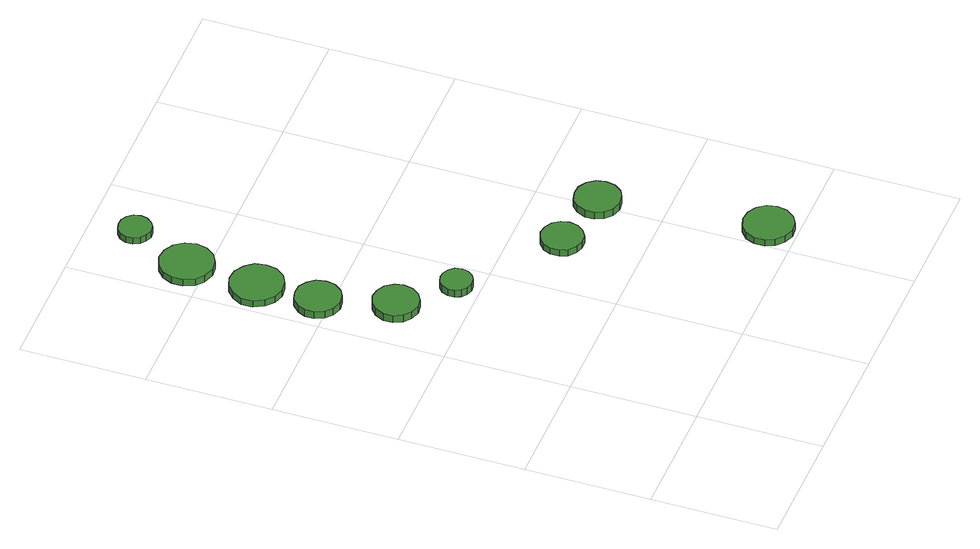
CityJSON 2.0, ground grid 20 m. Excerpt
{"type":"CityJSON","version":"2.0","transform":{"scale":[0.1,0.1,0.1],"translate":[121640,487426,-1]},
"CityObjects":{
"tree1":{"type":"SolitaryVegetationObject","attributes":{"function":"something"},"geometry":[{"type":"MultiSurface","lod":"1","boundaries":[[[0,1,2,3,4,5,6,7,8,9,10,11,12,13,14]],[[15,16,17,18,19,20,21,22,23,24,25,26,27,28,29]],[[0,29,28,1]],[[1,28,27,2]],[[2,27,26,3]],[[3,26,25,4]],[[4,25,24,5]],[[5,24,23,6]],[[6,23,22,7]],[[7,22,21,8]],[[8,21,20,9]],[[9,20,19,10]],[[10,19,18,11]],[[11,18,17,12]],[[12,17,16,13]],[[13,16,15,14]],[[14,15,29,0]]]}]},
"tree2":{"type":"SolitaryVegetationObject","attributes":{"function":"something"},"geometry":[{"type":"MultiSurface","lod":"1","boundaries":[[[30,31,32,33,34,35,36,37,38,39,40,41,42,43,44]],[[45,46,47,48,49,50,51,52,53,54,55,56,57,58,59]],[[30,59,58,31]],[[31,58,57,32]],[[32,57,56,33]],[[33,56,55,34]],[[34,55,54,35]],[[35,54,53,36]],[[36,53,52,37]],[[37,52,51,38]],[[38,51,50,39]],[[39,50,49,40]],[[40,49,48,41]],[[41,48,47,42]],[[42,47,46,43]],[[43,46,45,44]],[[44,45,59,30]]]}]},
"tree3":{"type":"SolitaryVegetationObject","attributes":{"function":"something"},"geometry":[{"type":"MultiSurface","lod":"1","boundaries":[[[60,61,62,63,64,65,66,67,68,69,70,71,72,73,74]],[[75,76,77,78,79,80,81,82,83,84,85,86,87,88,89]],[[60,89,88,61]],[[61,88,87,62]],[[62,87,86,63]],[[63,86,85,64]],[[64,85,84,65]],[[65,84,83,66]],[[66,83,82,67]],[[67,82,81,68]],[[68,81,80,69]],[[69,80,79,70]],[[70,79,78,71]],[[71,78,77,72]],[[72,77,76,73]],[[73,76,75,74]],[[74,75,89,60]]]}]},
"tree4":{"type":"SolitaryVegetationObject","attributes":{"function":"something"},"geometry":[{"type":"MultiSurface","lod":"1","boundaries":[[[90,91,92,93,94,95,96,97,98,99,100,101,102,103,104]],[[105,106,107,108,109,110,111,112,113,114,115,116,117,118,119]],[[90,119,118,91]],[[91,118,117,92]],[[92,117,116,93]],[[93,116,115,94]],[[94,115,114,95]],[[95,114,113,96]],[[96,113,112,97]],[[97,112,111,98]],[[98,111,110,99]],[[99,110,109,100]],[[100,109,108,101]],[[101,108,107,102]],[[102,107,106,103]],[[103,106,105,104]],[[104,105,119,90]]]}]},
"tree5":{"type":"SolitaryVegetationObject","attributes":{"function":"something"},"geometry":[{"type":"MultiSurface","lod":"1","boundaries":[[[120,121,122,123,124,125,126,127,128,129,130,131,132,133,134]],[[135,136,137,138,139,140,141,142,143,144,145,146,147,148,149]],[[120,149,148,121]],[[121,148,147,122]],[[122,147,146,123]],[[123,146,145,124]],[[124,145,144,125]],[[125,144,143,126]],[[126,143,142,127]],[[127,142,141,128]],[[128,141,140,129]],[[129,140,139,130]],[[130,139,138,131]],[[131,138,137,132]],[[132,137,136,133]],[[133,136,135,134]],[[134,135,149,120]]]}]},
"tree6":{"type":"SolitaryVegetationObject","attributes":{"function":"something"},"geometry":[{"type":"MultiSurface","lod":"1","boundaries":[[[150,151,152,153,154,155,156,157,158,159,160,161,162,163,164]],[[165,166,167,168,169,170,171,172,173,174,175,176,177,178,179]],[[150,179,178,151]],[[151,178,177,152]],[[152,177,176,153]],[[153,176,175,154]],[[154,175,174,155]],[[155,174,173,156]],[[156,173,172,157]],[[157,172,171,158]],[[158,171,170,159]],[[159,170,169,160]],[[160,169,168,161]],[[161,168,167,162]],[[162,167,166,163]],[[163,166,165,164]],[[164,165,179,150]]]}]},
"tree7":{"type":"SolitaryVegetationObject","attributes":{"function":"something"},"geometry":[{"type":"MultiSurface","lod":"1","boundaries":[[[180,181,182,183,184,185,186,187,188,189,190,191,192,193,194]],[[195,196,197,198,199,200,201,202,203,204,205,206,207,208,209]],[[180,209,208,181]],[[181,208,207,182]],[[182,207,206,183]],[[183,206,205,184]],[[184,205,204,185]],[[185,204,203,186]],[[186,203,202,187]],[[187,202,201,188]],[[188,201,200,189]],[[189,200,199,190]],[[190,199,198,191]],[[191,198,197,192]],[[192,197,196,193]],[[193,196,195,194]],[[194,195,209,180]]]}]},
"tree8":{"type":"SolitaryVegetationObject","attributes":{"function":"something"},"geometry":[{"type":"MultiSurface","lod":"1","boundaries":[[[210,211,212,213,214,215,216,217,218,219,220,221,222,223,224]],[[225,226,227,228,229,230,231,232,233,234,235,236,237,238,239]],[[210,239,238,211]],[[211,238,237,212]],[[212,237,236,213]],[[213,236,235,214]],[[214,235,234,215]],[[215,234,233,216]],[[216,233,232,217]],[[217,232,231,218]],[[218,231,230,219]],[[219,230,229,220]],[[220,229,228,221]],[[221,228,227,222]],[[222,227,226,223]],[[223,226,225,224]],[[224,225,239,210]]]}]},
"tree9":{"type":"SolitaryVegetationObject","attributes":{"function":"something"},"geometry":[{"type":"MultiSurface","lod":"1","boundaries":[[[240,241,242,243,244,245,246,247,248,249,250,251,252,253,254]],[[255,256,257,258,259,260,261,262,263,264,265,266,267,268,269]],[[240,269,268,241]],[[241,268,267,242]],[[242,267,266,243]],[[243,266,265,244]],[[244,265,264,245]],[[245,264,263,246]],[[246,263,262,247]],[[247,262,261,248]],[[248,261,260,249]],[[249,260,259,250]],[[250,259,258,251]],[[251,258,257,252]],[[252,257,256,253]],[[253,256,255,254]],[[254,255,269,240]]]}]}
},
"vertices":[
[117,506,25],[114,520,25],[105,533,25],[92,540,25],[77,542,25],[63,537,25],[52,527,25],[45,513,25],[45,498,25],[52,484,25],[63,474,25],[77,469,25],[92,471,25],[105,479,25],[114,491,25],[114,491,12],[105,479,12],[92,471,12],[77,469,12],[63,474,12],[52,484,12],[45,498,12],[45,513,12],[52,527,12],[63,537,12],[77,542,12],[92,540,12],[105,533,12],[114,520,12],[117,506,12],
[87,618,24],[84,633,24],[75,645,24],[62,653,24],[47,654,24],[32,650,24],[21,639,24],[15,626,24],[15,611,24],[21,597,24],[32,587,24],[47,582,24],[62,584,24],[75,591,24],[84,603,24],[84,603,11],[75,591,11],[62,584,11],[47,582,11],[32,587,11],[21,597,11],[15,611,11],[15,626,11],[21,639,11],[32,650,11],[47,654,11],[62,653,11],[75,645,11],[84,633,11],[87,618,11],
[89,714,26],[86,731,26],[75,745,26],[60,754,26],[42,756,26],[26,751,26],[13,739,26],[5,723,26],[5,705,26],[13,689,26],[26,677,26],[42,672,26],[60,674,26],[75,682,26],[86,697,26],[86,697,14],[75,682,14],[60,674,14],[42,672,14],[26,677,14],[13,689,14],[5,705,14],[5,723,14],[13,739,14],[26,751,14],[42,756,14],[60,754,14],[75,745,14],[86,731,14],[89,714,14],
[181,437,25],[179,448,25],[172,456,25],[163,461,25],[153,462,25],[143,459,25],[135,452,25],[131,442,25],[131,432,25],[135,422,25],[143,415,25],[153,412,25],[163,413,25],[172,418,25],[179,427,25],[179,427,12],[172,418,12],[163,413,12],[153,412,12],[143,415,12],[135,422,12],[131,432,12],[131,442,12],[135,452,12],[143,459,12],[153,462,12],[163,461,12],[172,456,12],[179,448,12],[181,437,12],
[100,828,25],[96,846,25],[86,860,25],[70,869,25],[53,871,25],[36,865,25],[23,853,25],[16,837,25],[16,820,25],[23,803,25],[36,792,25],[53,786,25],[70,788,25],[86,797,25],[96,811,25],[96,811,13],[86,797,13],[70,788,13],[53,786,13],[36,792,13],[23,803,13],[16,820,13],[16,837,13],[23,853,13],[36,865,13],[53,871,13],[70,869,13],[86,860,13],[96,846,13],[100,828,13],
[133,928,24],[131,939,24],[124,948,24],[115,953,24],[104,954,24],[94,951,24],[86,944,24],[81,934,24],[81,923,24],[86,913,24],[94,906,24],[104,902,24],[115,903,24],[124,909,24],[131,918,24],[131,918,12],[124,909,12],[115,903,12],[104,902,12],[94,906,12],[86,913,12],[81,923,12],[81,934,12],[86,944,12],[94,951,12],[104,954,12],[115,953,12],[124,948,12],[131,939,12],[133,928,12],
[338,324,23],[335,337,23],[327,348,23],[315,355,23],[302,357,23],[289,353,23],[278,343,23],[273,331,23],[273,317,23],[278,304,23],[289,295,23],[302,291,23],[315,292,23],[327,299,23],[335,310,23],[335,310,11],[327,299,11],[315,292,11],[302,291,11],[289,295,11],[278,304,11],[273,317,11],[273,331,11],[278,343,11],[289,353,11],[302,357,11],[315,355,11],[327,348,11],[335,337,11],[338,324,11],
[479,46,21],[476,62,21],[466,75,21],[452,83,21],[435,85,21],[420,80,21],[407,69,21],[401,54,21],[401,38,21],[407,23,21],[420,12,21],[435,6,21],[452,8,21],[466,16,21],[476,30,21],[476,30,9],[466,16,9],[452,8,9],[435,6,9],[420,12,9],[407,23,9],[401,38,9],[401,54,9],[407,69,9],[420,80,9],[435,85,9],[452,83,9],[466,75,9],[476,62,9],[479,46,9],
[443,304,23],[440,319,23],[431,331,23],[418,339,23],[403,340,23],[388,336,23],[377,326,23],[371,312,23],[371,297,23],[377,283,23],[388,273,23],[403,268,23],[418,270,23],[431,277,23],[440,289,23],[440,289,10],[431,277,10],[418,270,10],[403,268,10],[388,273,10],[377,283,10],[371,297,10],[371,312,10],[377,326,10],[388,336,10],[403,340,10],[418,339,10],[431,331,10],[440,319,10],[443,304,10]
]}
